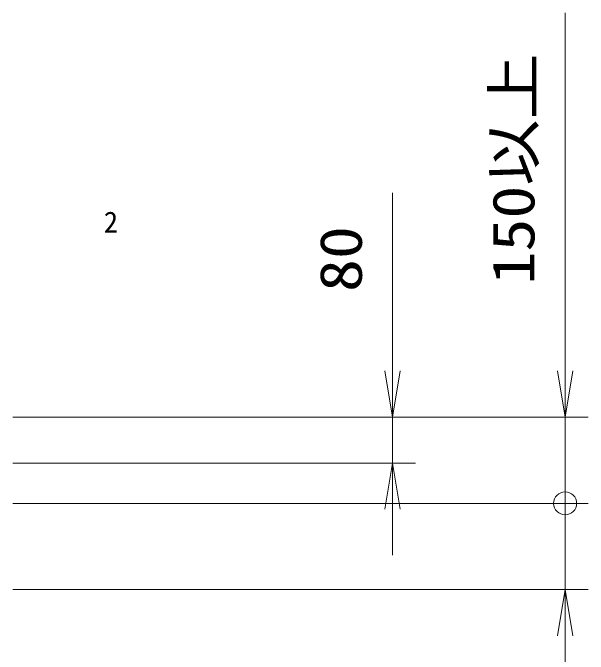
# Model space of a CAD drawing. Units: millimetres at full size; details may follow other scales. Extents: x 37600 to 71200, y -138800 to -115040.
# Drawn here: x 44145 to 45145, y -135272 to -134157 of the extents above; entities that cross this region are included whole.
import ezdxf
from ezdxf.enums import TextEntityAlignment as Align

# ---------------------------------------------------------------- set-up
doc = ezdxf.new("R2010")
doc.units = ezdxf.units.MM
doc.header["$LTSCALE"] = 80.0044
doc.layers.add('寸法', color=6, linetype='Continuous', lineweight=13)
doc.styles.add('ＭＳ ゴシック', font='')
doc.styles.get('ＭＳ ゴシック').set_extended_font_data('MS Gothic')

# ---------------------------------------------------------------- blocks, each defined once
blk = doc.blocks.new('dimension_origin')
at = {"color": 0, "linetype": 'Continuous', "lineweight": -2}
blk.add_circle((0, 0), 1.25, dxfattribs=at)
blk = doc.blocks.new('open_arrow')
at = {"color": 0, "linetype": 'Continuous', "lineweight": -2}
blk.add_lwpolyline([(7.5, 1.25), (0, 0), (7.5, -1.25)], dxfattribs=at)

msp = doc.modelspace()

# ---------------------------------------------------------------- linework, layer by layer
at = {"layer": '寸法'}
for p, q in [((45105, -135090), (45105, -134156.67)), ((44805, -135100), (44805, -134470)), ((44145, -134860), (45145, -134860)), ((44145, -134860), (44845, -134860)), ((45105, -134930), (45105, -135916.33)), ((44145, -134940), (44845, -134940)), ((44145, -135010), (45145, -135010)), ((44145, -135010), (45145, -135010)), ((44145, -135160), (45145, -135160))]:
    msp.add_line(p, q, dxfattribs=at)

# ---------------------------------------------------------------- block references
for name, p, xscale, yscale, rotation in [('open_arrow', (44805, -134860), 10.7, 10.7, 90), ('open_arrow', (45105, -134860), 10.7, 10.7, 90), ('open_arrow', (44805, -134940), 10.7, 10.7, 270), ('dimension_origin', (45105, -135010), 16, 16, 270), ('dimension_origin', (45105, -135010), 16, 16, 90), ('open_arrow', (45105, -135160), 10.7, 10.7, 270)]:
    msp.add_blockref(name, p, dxfattribs=dict(at, xscale=xscale, yscale=yscale, rotation=rotation))

# ---------------------------------------------------------------- texts
at = {"layer": '寸法', "style": 'ＭＳ ゴシック', "width": 1.15}
for s, p in [('150以上', (45015, -134428.33)), ('80', (44715, -134585))]:
    msp.add_text(s, height=73.31, rotation=90, dxfattribs=at).set_placement(p, align=Align.MIDDLE_CENTER)
at = {"layer": '寸法', "color": 3, "style": 'ＭＳ ゴシック'}
msp.add_text('2', height=36.66, dxfattribs=at).set_placement((44303.05, -134550), align=Align.BOTTOM_LEFT)

doc.saveas('drawing.dxf')
